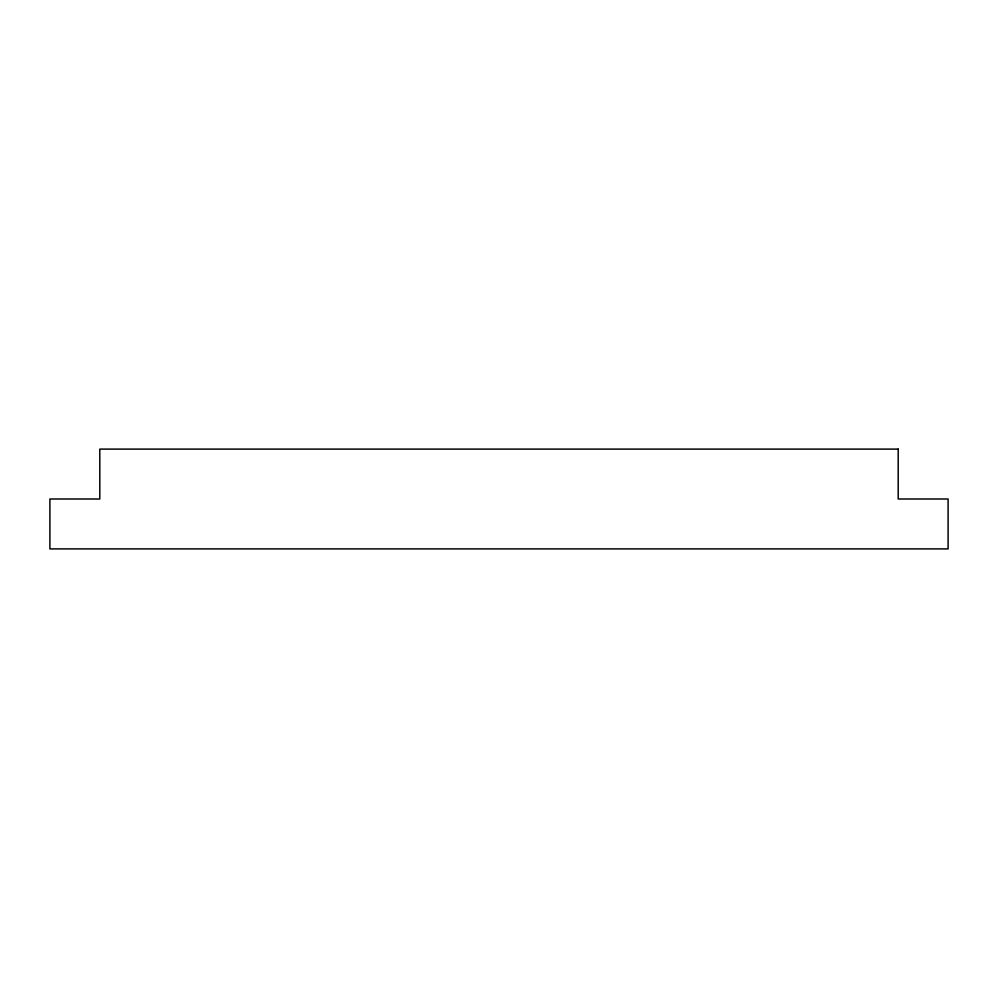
<?xml version="1.0" encoding="UTF-8"?>
<svg xmlns="http://www.w3.org/2000/svg" width="998" height="998" viewBox="0 0 998 998"><rect width="100%" height="100%" fill="white"/><g stroke="black" fill="none" stroke-linecap="round" stroke-linejoin="round"><path stroke-width="1.5" d="M898.2 449.1L99.8 449.1L99.8 499L49.9 499L49.9 548.9L948.1 548.9L948.1 499L898.2 499L898.2 449.1"/></g></svg>
